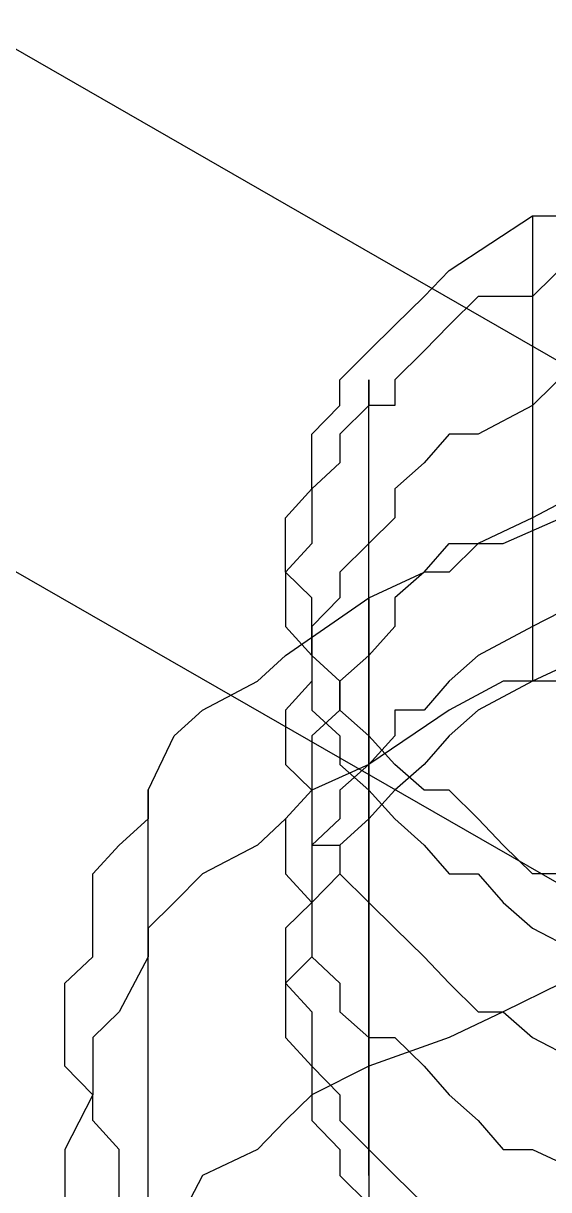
# Model space of a CAD drawing. Header units: millimetres. Extents: x 0 to 2112, y 8 to 1252.
# Drawn here: x 1160.06 to 1165.11, y 700.48 to 711.67 of the extents above; entities that cross this region are included whole.
import ezdxf

# ---------------------------------------------------------------- set-up
doc = ezdxf.new("R2010")
doc.units = ezdxf.units.MM
doc.layers.get('0').update_dxf_attribs({"linetype": 'CONTINUOUS'})

msp = doc.modelspace()

# ---------------------------------------------------------------- linework, layer by layer
at = {"color": 9}
for p, q in [((1146.22, 719.328), (1188.45, 695.082)), ((1146.22, 719.328), (1188.45, 695.082)), ((1146.22, 714.315), (1188.45, 690.069)), ((1146.22, 714.315), (1188.45, 690.069)), ((1164.15, 709.299), (1164.95, 709.824)), ((1164.15, 709.299), (1164.95, 709.824)), ((1164.95, 709.824), (1164.95, 705.362)), ((1164.95, 709.824), (1165.23, 709.824)), ((1164.95, 709.824), (1164.95, 705.362)), ((1164.95, 709.824), (1165.23, 709.824)), ((1165.48, 709.574), (1164.95, 709.052)), ((1163.91, 709.052), (1164.15, 709.299)), ((1163.91, 709.052), (1164.15, 709.299)), ((1163.63, 708.776), (1163.91, 709.052)), ((1163.63, 708.776), (1163.91, 709.052)), ((1164.43, 709.052), (1164.15, 708.776)), ((1164.95, 709.052), (1164.43, 709.052)), ((1164.95, 709.052), (1164.95, 708.776)), ((1163.38, 708.529), (1163.63, 708.776)), ((1163.38, 708.529), (1163.63, 708.776)), ((1163.63, 708.776), (1163.63, 708.776)), ((1163.63, 708.776), (1163.63, 708.776)), ((1164.15, 708.776), (1163.91, 708.529)), ((1163.1, 708.251), (1163.38, 708.529)), ((1163.1, 708.251), (1163.38, 708.529)), ((1163.91, 708.529), (1163.63, 708.251)), ((1165.48, 708.529), (1164.95, 708.004)), ((1163.1, 708.004), (1163.1, 708.251)), ((1163.1, 708.004), (1163.1, 708.251)), ((1163.38, 703.788), (1163.38, 708.251)), ((1163.38, 708.251), (1163.38, 708.004)), ((1163.63, 708.251), (1163.63, 708.004)), ((1162.83, 707.729), (1163.1, 708.004)), ((1162.83, 707.729), (1163.1, 708.004)), ((1163.38, 708.004), (1163.1, 707.729)), ((1163.63, 708.004), (1163.38, 708.004)), ((1164.95, 708.004), (1164.43, 707.729)), ((1164.95, 708.004), (1164.95, 707.729)), ((1162.83, 707.454), (1162.83, 707.729)), ((1162.83, 707.454), (1162.83, 707.729)), ((1163.1, 707.729), (1163.1, 707.454)), ((1164.15, 707.729), (1163.91, 707.454)), ((1164.43, 707.729), (1164.15, 707.729)), ((1163.1, 707.454), (1162.83, 707.207)), ((1162.83, 707.207), (1162.83, 707.454)), ((1162.83, 707.207), (1162.83, 707.454)), ((1163.91, 707.454), (1163.63, 707.207)), ((1162.58, 706.928), (1162.83, 707.207)), ((1162.58, 706.928), (1162.83, 707.207)), ((1162.83, 707.207), (1162.83, 706.928)), ((1163.63, 707.207), (1163.63, 706.928)), ((1165.48, 707.207), (1164.95, 706.928)), ((1162.58, 706.681), (1162.58, 706.928)), ((1162.58, 706.681), (1162.58, 706.928)), ((1162.83, 706.928), (1162.83, 706.681)), ((1163.63, 706.928), (1163.38, 706.681)), ((1164.95, 706.928), (1164.43, 706.681)), ((1164.67, 706.681), (1165.23, 706.928)), ((1164.67, 706.681), (1165.23, 706.928)), ((1164.95, 706.928), (1164.95, 706.681)), ((1162.83, 706.681), (1162.58, 706.406)), ((1162.58, 706.406), (1162.58, 706.681)), ((1162.58, 706.406), (1162.58, 706.681)), ((1163.38, 706.681), (1163.1, 706.406)), ((1163.91, 706.406), (1164.15, 706.681)), ((1163.91, 706.406), (1164.15, 706.681)), ((1164.15, 706.681), (1164.67, 706.681)), ((1164.15, 706.681), (1164.67, 706.681)), ((1164.43, 706.681), (1164.15, 706.406)), ((1162.58, 706.406), (1162.58, 706.159)), ((1162.83, 706.159), (1162.58, 706.406)), ((1162.83, 706.159), (1162.58, 706.406)), ((1163.1, 706.406), (1163.1, 706.159)), ((1163.38, 706.159), (1163.91, 706.406)), ((1163.38, 706.159), (1163.91, 706.406)), ((1163.91, 706.406), (1163.63, 706.159)), ((1164.15, 706.406), (1163.91, 706.406)), ((1162.58, 705.608), (1163.38, 706.159)), ((1162.58, 705.608), (1163.38, 706.159)), ((1162.58, 706.159), (1162.58, 705.884)), ((1163.1, 706.159), (1162.83, 705.884)), ((1162.83, 705.884), (1162.83, 706.159)), ((1162.83, 705.884), (1162.83, 706.159)), ((1163.38, 706.159), (1163.38, 694.034)), ((1163.38, 706.159), (1163.38, 694.034)), ((1163.63, 706.159), (1163.63, 705.884)), ((1165.48, 706.159), (1164.95, 705.884)), ((1162.58, 705.884), (1162.83, 705.608)), ((1162.83, 705.884), (1162.83, 705.608)), ((1162.83, 705.608), (1162.83, 705.884)), ((1162.83, 705.608), (1162.83, 705.884)), ((1163.63, 705.884), (1163.38, 705.608)), ((1164.95, 705.884), (1164.43, 705.608)), ((1164.95, 705.884), (1164.95, 705.608)), ((1162.31, 705.362), (1162.58, 705.608)), ((1162.31, 705.362), (1162.58, 705.608)), ((1162.83, 705.608), (1162.83, 705.362)), ((1162.83, 705.608), (1162.83, 705.362)), ((1163.1, 705.362), (1162.83, 705.608)), ((1163.1, 705.362), (1162.83, 705.608)), ((1163.38, 705.608), (1163.1, 705.362)), ((1164.43, 705.608), (1164.15, 705.362)), ((1165.48, 705.608), (1164.95, 705.362)), ((1165.48, 705.608), (1164.95, 705.362)), ((1161.78, 705.083), (1162.31, 705.362)), ((1161.78, 705.083), (1162.31, 705.362)), ((1162.83, 705.362), (1162.58, 705.083)), ((1162.83, 705.362), (1162.83, 705.083)), ((1163.1, 705.362), (1163.1, 705.083)), ((1163.1, 705.083), (1163.1, 705.362)), ((1163.1, 705.083), (1163.1, 705.362)), ((1164.15, 705.362), (1163.91, 705.083)), ((1164.67, 705.362), (1164.15, 705.083)), ((1164.95, 705.362), (1164.43, 705.083)), ((1164.95, 705.362), (1164.43, 705.083)), ((1165.23, 705.362), (1164.67, 705.362)), ((1161.51, 704.836), (1161.78, 705.083)), ((1161.51, 704.836), (1161.78, 705.083)), ((1162.58, 705.083), (1162.58, 704.836)), ((1163.1, 705.083), (1162.83, 704.836)), ((1162.83, 705.083), (1163.1, 704.836)), ((1163.38, 704.836), (1163.1, 705.083)), ((1163.38, 704.836), (1163.1, 705.083)), ((1164.15, 705.083), (1163.38, 704.561)), ((1163.38, 700.62), (1163.38, 705.083)), ((1163.38, 705.083), (1163.38, 704.836)), ((1163.91, 705.083), (1163.63, 705.083)), ((1163.63, 705.083), (1163.63, 704.836)), ((1164.43, 705.083), (1164.15, 704.836)), ((1164.43, 705.083), (1164.15, 704.836)), ((1161.26, 704.314), (1161.51, 704.836)), ((1161.26, 704.314), (1161.51, 704.836)), ((1162.58, 704.836), (1162.58, 704.561)), ((1162.83, 704.836), (1162.83, 704.561)), ((1163.1, 704.836), (1163.1, 704.561)), ((1163.63, 704.836), (1163.38, 704.561)), ((1163.63, 704.561), (1163.38, 704.836)), ((1163.63, 704.561), (1163.38, 704.836)), ((1164.15, 704.836), (1163.91, 704.561)), ((1164.15, 704.836), (1163.91, 704.561)), ((1162.58, 704.561), (1162.83, 704.314)), ((1163.38, 704.561), (1162.83, 704.314)), ((1162.83, 704.561), (1162.83, 704.314)), ((1163.38, 704.561), (1163.1, 704.314)), ((1163.1, 704.561), (1163.38, 704.314)), ((1163.38, 704.561), (1163.38, 704.314)), ((1163.91, 704.561), (1163.63, 704.314)), ((1163.91, 704.314), (1163.63, 704.561)), ((1163.91, 704.561), (1163.63, 704.314)), ((1163.91, 704.314), (1163.63, 704.561)), ((1161.26, 692.189), (1161.26, 704.314)), ((1161.26, 704.314), (1161.26, 704.039)), ((1161.26, 704.039), (1161.26, 704.314)), ((1161.26, 704.039), (1161.26, 704.314)), ((1162.83, 704.314), (1162.58, 704.039)), ((1162.83, 704.314), (1162.58, 704.039)), ((1162.83, 704.314), (1162.83, 704.039)), ((1163.1, 704.314), (1163.1, 704.039)), ((1163.63, 704.314), (1163.38, 704.039)), ((1163.38, 704.314), (1163.63, 704.039)), ((1163.63, 704.314), (1163.38, 704.039)), ((1163.63, 704.314), (1163.63, 704.314)), ((1163.63, 704.314), (1163.63, 704.314)), ((1164.15, 704.314), (1163.91, 704.314)), ((1164.15, 704.314), (1163.91, 704.314)), ((1164.43, 704.039), (1164.15, 704.314)), ((1164.43, 704.039), (1164.15, 704.314)), ((1160.98, 703.788), (1161.26, 704.039)), ((1160.98, 703.788), (1161.26, 704.039)), ((1162.58, 704.039), (1162.31, 703.788)), ((1162.58, 704.039), (1162.58, 703.788)), ((1163.1, 704.039), (1162.83, 703.788)), ((1162.83, 704.039), (1162.83, 703.788)), ((1163.38, 704.039), (1163.1, 703.788)), ((1163.38, 704.039), (1163.1, 703.788)), ((1163.63, 704.039), (1163.91, 703.788)), ((1164.67, 703.788), (1164.43, 704.039)), ((1164.67, 703.788), (1164.43, 704.039)), ((1160.73, 703.513), (1160.98, 703.788)), ((1160.73, 703.513), (1160.98, 703.788)), ((1162.31, 703.788), (1161.78, 703.513)), ((1162.58, 703.788), (1162.58, 703.513)), ((1162.83, 703.788), (1162.83, 703.513)), ((1162.83, 703.788), (1163.1, 703.788)), ((1163.1, 703.788), (1163.1, 703.513)), ((1163.1, 703.788), (1163.1, 703.513)), ((1163.1, 703.788), (1163.1, 703.513)), ((1163.91, 703.788), (1164.15, 703.513)), ((1164.95, 703.513), (1164.67, 703.788)), ((1164.95, 703.513), (1164.67, 703.788)), ((1160.73, 703.238), (1160.73, 703.513)), ((1160.73, 703.238), (1160.73, 703.513)), ((1161.78, 703.513), (1161.51, 703.238)), ((1162.58, 703.513), (1162.83, 703.238)), ((1163.1, 703.513), (1162.83, 703.238)), ((1162.83, 703.513), (1162.83, 703.238)), ((1163.1, 703.513), (1162.83, 703.238)), ((1163.1, 703.513), (1163.38, 703.238)), ((1164.15, 703.513), (1164.43, 703.513)), ((1164.43, 703.513), (1164.67, 703.238)), ((1165.48, 703.513), (1164.95, 703.513)), ((1165.48, 703.513), (1164.95, 703.513)), ((1160.73, 702.716), (1160.73, 703.238)), ((1160.73, 702.716), (1160.73, 703.238)), ((1161.51, 703.238), (1161.26, 702.991)), ((1162.83, 703.238), (1162.58, 702.991)), ((1162.83, 703.238), (1162.83, 702.991)), ((1162.83, 703.238), (1162.83, 702.991)), ((1162.83, 703.238), (1162.83, 702.991)), ((1163.38, 703.238), (1163.63, 702.991)), ((1164.67, 703.238), (1164.95, 702.991)), ((1161.26, 702.991), (1161.26, 702.716)), ((1162.58, 702.991), (1162.58, 702.716)), ((1162.83, 702.991), (1162.83, 702.716)), ((1162.83, 702.991), (1162.83, 702.716)), ((1162.83, 702.991), (1162.83, 702.716)), ((1163.63, 702.991), (1163.91, 702.716)), ((1164.95, 702.991), (1165.48, 702.716)), ((1160.46, 702.465), (1160.73, 702.716)), ((1160.46, 702.465), (1160.73, 702.716)), ((1161.26, 702.716), (1160.98, 702.19)), ((1162.83, 702.716), (1162.58, 702.465)), ((1162.58, 702.716), (1162.58, 702.465)), ((1162.83, 702.716), (1162.58, 702.465)), ((1162.83, 702.716), (1163.1, 702.465)), ((1163.91, 702.716), (1164.15, 702.465)), ((1160.46, 702.19), (1160.46, 702.465)), ((1160.46, 702.19), (1160.46, 702.465)), ((1162.58, 702.465), (1162.58, 702.19)), ((1162.58, 702.465), (1162.83, 702.19)), ((1162.58, 702.465), (1162.58, 702.19)), ((1163.1, 702.465), (1163.1, 702.19)), ((1164.15, 702.465), (1164.43, 702.19)), ((1165.23, 702.465), (1164.67, 702.19)), ((1160.46, 701.668), (1160.46, 702.19)), ((1160.46, 701.668), (1160.46, 702.19)), ((1160.98, 702.19), (1160.73, 701.943)), ((1162.58, 702.19), (1162.58, 701.943)), ((1162.58, 702.19), (1162.58, 701.943)), ((1162.83, 702.19), (1162.83, 701.943)), ((1163.1, 702.19), (1163.38, 701.943)), ((1164.67, 702.19), (1164.15, 701.943)), ((1164.43, 702.19), (1164.67, 702.19)), ((1164.67, 702.19), (1164.95, 701.943)), ((1160.73, 701.943), (1160.73, 701.668)), ((1162.58, 701.943), (1162.83, 701.668)), ((1162.58, 701.943), (1162.83, 701.668)), ((1162.83, 701.943), (1162.83, 701.668)), ((1164.15, 701.943), (1163.38, 701.668)), ((1163.38, 701.943), (1163.63, 701.943)), ((1163.63, 701.943), (1163.91, 701.668)), ((1164.95, 701.943), (1165.48, 701.668)), ((1160.73, 701.393), (1160.46, 701.668)), ((1160.73, 701.393), (1160.46, 701.668)), ((1160.73, 701.668), (1160.73, 701.393)), ((1163.38, 701.668), (1162.83, 701.393)), ((1162.83, 701.668), (1162.83, 701.393)), ((1162.83, 701.668), (1163.1, 701.393)), ((1162.83, 701.668), (1162.83, 701.393)), ((1163.38, 701.668), (1163.38, 701.393)), ((1163.91, 701.668), (1164.15, 701.393)), ((1160.73, 701.393), (1160.46, 700.867)), ((1160.73, 701.146), (1160.73, 701.393)), ((1160.73, 701.146), (1160.73, 701.393)), ((1162.83, 701.393), (1162.58, 701.146)), ((1162.83, 701.393), (1162.83, 701.146)), ((1162.83, 701.393), (1162.83, 701.146)), ((1163.1, 701.393), (1163.1, 701.146)), ((1164.15, 701.393), (1164.43, 701.146)), ((1160.98, 700.867), (1160.73, 701.146)), ((1160.98, 700.867), (1160.73, 701.146)), ((1162.58, 701.146), (1162.31, 700.867)), ((1162.83, 701.146), (1163.1, 700.867)), ((1162.83, 701.146), (1163.1, 700.867)), ((1163.1, 701.146), (1163.38, 700.867)), ((1164.43, 701.146), (1164.67, 700.867)), ((1160.46, 700.867), (1160.46, 700.62)), ((1160.98, 700.345), (1160.98, 700.867)), ((1160.98, 700.345), (1160.98, 700.867)), ((1162.31, 700.867), (1161.78, 700.62)), ((1163.1, 700.867), (1163.1, 700.62)), ((1163.1, 700.867), (1163.1, 700.62)), ((1163.38, 700.867), (1163.63, 700.62)), ((1164.67, 700.867), (1164.95, 700.867)), ((1164.95, 700.867), (1165.48, 700.62)), ((1160.46, 700.62), (1160.46, 700.345)), ((1161.78, 700.62), (1161.51, 700.098)), ((1163.1, 700.62), (1163.38, 700.345)), ((1163.1, 700.62), (1163.38, 700.345)), ((1163.63, 700.62), (1163.91, 700.345))]:
    msp.add_line(p, q, dxfattribs=at)

doc.saveas('drawing.dxf')
